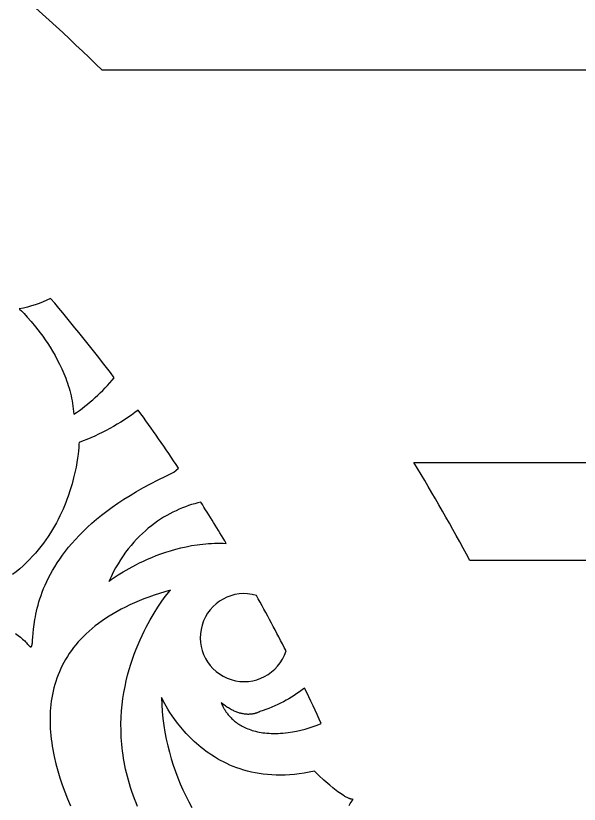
# Model space of a CAD drawing. Extents: x -3008 to 184, y 2842 to 4842.
# Drawn here: x -1234.9 to -1004.8, y 4122.2 to 4443.9 of the extents above; entities that cross this region are included whole.
import ezdxf

# ---------------------------------------------------------------- set-up
doc = ezdxf.new("R2010")
doc.units = 0
doc.layers.get('0').update_dxf_attribs({"linetype": 'CONTINUOUS'})
doc.layers.add('LAYER_1', color=7, linetype='CONTINUOUS')

msp = doc.modelspace()

# ---------------------------------------------------------------- linework, layer by layer
for points in [[(-776.11, 4421.66), (-1199.61, 4421.66, 0.017805), (-1243.49, 4461.66), (-800.13, 4461.66, -0.010005)], [(-685.28, 4221.66), (-1049.49, 4221.66, 0.014115), (-1072.34, 4261.66), (-699.89, 4261.66, -0.009132)]]:
    msp.add_lwpolyline(points, format="xyb", close=True)
at = {"layer": 'LAYER_1'}
for points in [[(-1220.68, 4328.58, -0.071087), (-1233.44, 4324.32), (-1233.44, 4324.32), (-1233.44, 4324.32), (-1233.43, 4324.31), (-1233.38, 4324.27), (-1233.21, 4324.1), (-1232.55, 4323.44), (-1231.51, 4322.38), (-1230.17, 4320.93), (-1228.58, 4319.11), (-1226.79, 4316.94), (-1224.86, 4314.46), (-1223.87, 4313.11), (-1222.86, 4311.68), (-1221.85, 4310.18), (-1220.85, 4308.62), (-1219.85, 4306.99), (-1218.87, 4305.3), (-1217.92, 4303.55), (-1217, 4301.75), (-1216.12, 4299.9), (-1215.29, 4297.99), (-1214.51, 4296.04), (-1214.14, 4295.05), (-1213.79, 4294.04), (-1213.46, 4293.03), (-1213.14, 4292), (-1212.85, 4290.97), (-1212.57, 4289.93), (-1212.32, 4288.87), (-1212.09, 4287.81), (-1211.88, 4286.74), (-1211.69, 4285.66), (-1211.53, 4284.58), (-1211.4, 4283.49), (-1211.29, 4282.39), (-1211.21, 4281.28, 0.072567), (-1194.69, 4296.23, 0.013753)], [(-1159.37, 4245.5), (-1160.59, 4245.18), (-1161.83, 4244.82), (-1163.08, 4244.44), (-1164.34, 4244.01), (-1165.6, 4243.55), (-1166.87, 4243.06), (-1168.14, 4242.53), (-1169.42, 4241.96), (-1170.69, 4241.34), (-1171.97, 4240.69), (-1173.24, 4239.99), (-1174.51, 4239.25), (-1175.78, 4238.46), (-1177.04, 4237.63), (-1178.29, 4236.75), (-1179.53, 4235.81), (-1180.76, 4234.83), (-1181.98, 4233.8), (-1183.18, 4232.71), (-1184.37, 4231.57), (-1185.54, 4230.37), (-1186.69, 4229.11), (-1187.82, 4227.8), (-1188.93, 4226.42), (-1190.02, 4224.99), (-1191.08, 4223.49), (-1192.12, 4221.93), (-1193.13, 4220.31), (-1194.11, 4218.61), (-1195.06, 4216.85), (-1195.97, 4215.03), (-1196.86, 4213.13), (-1196.61, 4213.32), (-1195.87, 4213.85), (-1194.68, 4214.68), (-1193.06, 4215.74), (-1191.02, 4217), (-1188.6, 4218.39), (-1185.83, 4219.87), (-1184.32, 4220.63), (-1182.72, 4221.39), (-1181.05, 4222.14), (-1179.31, 4222.89), (-1177.49, 4223.61), (-1175.61, 4224.32), (-1173.66, 4224.99), (-1171.66, 4225.63), (-1169.59, 4226.23), (-1167.47, 4226.77), (-1165.3, 4227.27), (-1163.08, 4227.7), (-1160.81, 4228.06), (-1159.67, 4228.21), (-1158.51, 4228.34), (-1157.34, 4228.46), (-1156.16, 4228.55), (-1154.97, 4228.62), (-1153.78, 4228.67), (-1152.57, 4228.69), (-1151.36, 4228.69), (-1150.14, 4228.67), (-1148.92, 4228.62, 0.006581)], [(-1136.64, 4207.41, 2.371639), (-1124.52, 4184.76, 0.008513)], [(-1116.95, 4169.6, -0.09139), (-1135.16, 4160.04), (-1135.18, 4160.03), (-1135.24, 4160), (-1135.33, 4159.94), (-1135.46, 4159.88), (-1135.62, 4159.79), (-1135.82, 4159.7), (-1136.05, 4159.6), (-1136.32, 4159.5), (-1136.46, 4159.44), (-1136.62, 4159.39), (-1136.78, 4159.34), (-1136.95, 4159.29), (-1137.12, 4159.24), (-1137.31, 4159.19), (-1137.5, 4159.14), (-1137.7, 4159.1), (-1137.91, 4159.06), (-1138.12, 4159.02), (-1138.34, 4158.99), (-1138.57, 4158.95), (-1138.81, 4158.93), (-1139.05, 4158.91), (-1139.3, 4158.89), (-1139.56, 4158.88), (-1139.82, 4158.87), (-1140.09, 4158.87), (-1140.37, 4158.88), (-1140.65, 4158.9), (-1140.95, 4158.92), (-1141.24, 4158.95), (-1141.55, 4158.98), (-1141.86, 4159.03), (-1142.17, 4159.08), (-1142.49, 4159.15), (-1142.82, 4159.22), (-1143.15, 4159.3), (-1143.49, 4159.4), (-1143.84, 4159.5), (-1144.19, 4159.62), (-1144.55, 4159.74), (-1144.91, 4159.88), (-1145.28, 4160.03), (-1145.65, 4160.19), (-1146.03, 4160.37), (-1146.41, 4160.56), (-1146.8, 4160.76), (-1147.19, 4160.98), (-1147.59, 4161.21), (-1147.99, 4161.46), (-1148.4, 4161.72), (-1148.82, 4162), (-1149.23, 4162.29), (-1149.65, 4162.6), (-1150.08, 4162.93), (-1150.51, 4163.27), (-1150.95, 4163.63), (-1150.93, 4163.59), (-1150.89, 4163.46), (-1150.82, 4163.26), (-1150.72, 4162.99), (-1150.58, 4162.65), (-1150.4, 4162.26), (-1150.18, 4161.81), (-1149.92, 4161.32), (-1149.77, 4161.06), (-1149.61, 4160.79), (-1149.43, 4160.51), (-1149.25, 4160.22), (-1149.05, 4159.93), (-1148.84, 4159.63), (-1148.61, 4159.33), (-1148.37, 4159.02), (-1148.12, 4158.7), (-1147.85, 4158.39), (-1147.57, 4158.07), (-1147.27, 4157.74), (-1146.96, 4157.42), (-1146.63, 4157.1), (-1146.29, 4156.78), (-1145.93, 4156.46), (-1145.55, 4156.14), (-1145.15, 4155.82), (-1144.74, 4155.51), (-1144.31, 4155.2), (-1143.86, 4154.9), (-1143.39, 4154.61), (-1142.91, 4154.32), (-1142.4, 4154.03), (-1141.88, 4153.76), (-1141.33, 4153.49), (-1140.77, 4153.24), (-1140.18, 4152.99), (-1139.58, 4152.76), (-1138.95, 4152.54), (-1138.3, 4152.33), (-1137.63, 4152.13), (-1136.94, 4151.95), (-1136.22, 4151.78), (-1135.49, 4151.63), (-1134.73, 4151.5), (-1133.94, 4151.38), (-1133.14, 4151.28), (-1132.3, 4151.2), (-1131.45, 4151.14), (-1130.57, 4151.1), (-1129.66, 4151.07), (-1128.73, 4151.08), (-1127.78, 4151.1), (-1126.79, 4151.15), (-1125.78, 4151.22), (-1124.75, 4151.31), (-1123.69, 4151.44, 0.068102), (-1110.11, 4155.12, 0.005308)]]:
    msp.add_lwpolyline(points, format="xyb", close=True, dxfattribs=at)
msp.add_lwpolyline([(-1234.97, 4191.82), (-1233.94, 4191.07), (-1232.97, 4190.31), (-1232.52, 4189.93), (-1232.08, 4189.55), (-1231.65, 4189.18), (-1231.25, 4188.8), (-1230.87, 4188.42), (-1230.51, 4188.05), (-1230.17, 4187.68), (-1229.86, 4187.3), (-1229.71, 4187.13), (-1229.57, 4186.97), (-1229.51, 4186.9), (-1229.44, 4186.84), (-1229.38, 4186.78), (-1229.32, 4186.72), (-1229.26, 4186.67), (-1229.21, 4186.62), (-1229.15, 4186.58), (-1229.1, 4186.54), (-1229.05, 4186.51), (-1229, 4186.48), (-1228.96, 4186.46), (-1228.91, 4186.44), (-1228.87, 4186.42), (-1228.83, 4186.41), (-1228.79, 4186.41), (-1228.75, 4186.41), (-1228.71, 4186.41), (-1228.68, 4186.42), (-1228.64, 4186.43), (-1228.61, 4186.45), (-1228.58, 4186.47), (-1228.55, 4186.49), (-1228.52, 4186.52), (-1228.49, 4186.56), (-1228.46, 4186.6), (-1228.44, 4186.64), (-1228.41, 4186.68), (-1228.39, 4186.74), (-1228.36, 4186.79), (-1228.34, 4186.85), (-1228.32, 4186.91), (-1228.3, 4186.98), (-1228.28, 4187.05), (-1228.26, 4187.13), (-1228.25, 4187.21), (-1228.23, 4187.29), (-1228.2, 4187.47), (-1228.17, 4187.66), (-1228.11, 4188.1), (-1228.02, 4189.14), (-1227.92, 4190.42), (-1227.64, 4193.61), (-1227.41, 4195.5), (-1227.1, 4197.57), (-1226.9, 4198.67), (-1226.68, 4199.8), (-1226.42, 4200.98), (-1226.13, 4202.2), (-1225.8, 4203.44), (-1225.43, 4204.73), (-1225.02, 4206.04), (-1224.57, 4207.39), (-1224.06, 4208.77), (-1223.51, 4210.17), (-1222.9, 4211.6), (-1222.24, 4213.06), (-1221.52, 4214.54), (-1220.74, 4216.04), (-1219.89, 4217.56), (-1218.98, 4219.1), (-1218, 4220.65), (-1216.94, 4222.22), (-1215.82, 4223.81), (-1214.61, 4225.41), (-1213.33, 4227.02), (-1211.96, 4228.63), (-1210.51, 4230.26), (-1208.98, 4231.89), (-1207.35, 4233.53), (-1205.63, 4235.17), (-1203.81, 4236.81), (-1201.9, 4238.46), (-1199.88, 4240.1), (-1197.76, 4241.73), (-1195.54, 4243.37), (-1193.21, 4244.99), (-1190.76, 4246.61), (-1188.2, 4248.22), (-1185.53, 4249.82), (-1182.74, 4251.41), (-1179.82, 4252.98), (-1176.78, 4254.54), (-1173.61, 4256.08), (-1170.32, 4257.61), (-1168.42, 4259.37, 0.009543), (-1184.88, 4283, -0.073078), (-1209.05, 4269.8), (-1209.07, 4269.23), (-1209.11, 4268.53), (-1209.18, 4267.59), (-1209.29, 4266.41), (-1209.45, 4265.01), (-1209.66, 4263.41), (-1209.94, 4261.62), (-1210.29, 4259.66), (-1210.73, 4257.55), (-1211.26, 4255.3), (-1211.89, 4252.93), (-1212.63, 4250.45), (-1213.49, 4247.88), (-1213.97, 4246.57), (-1214.48, 4245.24), (-1215.02, 4243.9), (-1215.6, 4242.54), (-1216.21, 4241.17), (-1216.87, 4239.8), (-1217.56, 4238.42), (-1218.29, 4237.03), (-1219.06, 4235.64), (-1219.87, 4234.25), (-1220.73, 4232.87), (-1221.63, 4231.48), (-1222.57, 4230.1), (-1223.56, 4228.73), (-1224.6, 4227.37), (-1225.69, 4226.02), (-1226.83, 4224.68), (-1228.01, 4223.36), (-1229.25, 4222.06), (-1230.54, 4220.77), (-1231.89, 4219.51), (-1233.29, 4218.27), (-1234.74, 4217.06), (-1236.25, 4215.87)], format="xyb", dxfattribs=at)
for points in [[(-1185.14, 4121.23), (-1185.79, 4122.79), (-1186.4, 4124.35), (-1186.97, 4125.89), (-1187.51, 4127.43), (-1188.01, 4128.96), (-1188.48, 4130.49), (-1188.92, 4132), (-1189.32, 4133.51), (-1189.69, 4135.01), (-1190.03, 4136.49), (-1190.35, 4137.97), (-1190.63, 4139.44), (-1190.88, 4140.9), (-1191.1, 4142.36), (-1191.3, 4143.8), (-1191.46, 4145.23), (-1191.6, 4146.65), (-1191.72, 4148.06), (-1191.81, 4149.46), (-1191.91, 4152.22), (-1191.92, 4154.94), (-1191.84, 4157.61), (-1191.68, 4160.24), (-1191.44, 4162.81), (-1191.12, 4165.34), (-1190.73, 4167.81), (-1190.28, 4170.22), (-1189.77, 4172.58), (-1189.21, 4174.88), (-1188.59, 4177.12), (-1187.93, 4179.3), (-1187.24, 4181.42), (-1186.5, 4183.48), (-1185.74, 4185.47), (-1184.96, 4187.39), (-1184.15, 4189.24), (-1183.34, 4191.03), (-1182.51, 4192.74), (-1181.68, 4194.38), (-1180.85, 4195.94), (-1180.02, 4197.43), (-1178.41, 4200.16), (-1176.89, 4202.58), (-1175.48, 4204.65), (-1174.25, 4206.38), (-1173.22, 4207.75), (-1172.43, 4208.74), (-1171.8, 4209.49), (-1171.75, 4209.54), (-1174.04, 4208.87), (-1176.26, 4208.18), (-1178.42, 4207.46), (-1180.52, 4206.71), (-1182.56, 4205.95), (-1184.53, 4205.15), (-1186.45, 4204.33), (-1188.3, 4203.49), (-1190.1, 4202.63), (-1191.83, 4201.75), (-1193.51, 4200.84), (-1195.13, 4199.91), (-1196.7, 4198.96), (-1198.2, 4197.99), (-1199.66, 4197), (-1201.05, 4195.99), (-1202.4, 4194.96), (-1203.69, 4193.91), (-1204.93, 4192.84), (-1206.11, 4191.76), (-1207.25, 4190.66), (-1208.33, 4189.54), (-1209.37, 4188.4), (-1210.35, 4187.25), (-1211.29, 4186.08), (-1212.17, 4184.9), (-1213.02, 4183.7), (-1213.81, 4182.49), (-1214.56, 4181.27), (-1215.26, 4180.03), (-1215.92, 4178.77), (-1216.53, 4177.51), (-1217.1, 4176.23), (-1217.63, 4174.94), (-1218.11, 4173.64), (-1218.56, 4172.33), (-1218.96, 4171.01), (-1219.32, 4169.67), (-1219.65, 4168.33), (-1219.93, 4166.98), (-1220.18, 4165.62), (-1220.39, 4164.26), (-1220.56, 4162.88), (-1220.69, 4161.5), (-1220.8, 4160.11), (-1220.86, 4158.71), (-1220.89, 4157.31), (-1220.89, 4155.9), (-1220.86, 4154.49), (-1220.79, 4153.07), (-1220.69, 4151.65), (-1220.56, 4150.22), (-1220.4, 4148.79), (-1220.22, 4147.36), (-1220, 4145.92), (-1219.75, 4144.49), (-1219.48, 4143.05), (-1219.18, 4141.61), (-1218.5, 4138.72), (-1217.73, 4135.84), (-1216.85, 4132.96), (-1215.9, 4130.09), (-1214.85, 4127.23), (-1213.73, 4124.39), (-1212.54, 4121.56)], [(-1098.74, 4121.74), (-1098.29, 4122.48), (-1097.9, 4123.08), (-1097.58, 4123.56), (-1097.2, 4124.11), (-1097.14, 4124.18), (-1097.2, 4124.18), (-1097.25, 4124.18), (-1097.3, 4124.18), (-1097.35, 4124.18), (-1097.4, 4124.19), (-1097.46, 4124.19), (-1097.57, 4124.21), (-1097.68, 4124.23), (-1097.8, 4124.25), (-1097.91, 4124.28), (-1098.03, 4124.31), (-1098.15, 4124.34), (-1098.28, 4124.38), (-1098.4, 4124.42), (-1098.53, 4124.46), (-1098.66, 4124.51), (-1098.79, 4124.56), (-1099.06, 4124.67), (-1099.33, 4124.79), (-1099.62, 4124.93), (-1099.9, 4125.08), (-1100.2, 4125.24), (-1100.5, 4125.4), (-1100.8, 4125.58), (-1101.43, 4125.97), (-1102.06, 4126.39), (-1102.71, 4126.84), (-1103.37, 4127.31), (-1104.03, 4127.81), (-1105.35, 4128.84), (-1106.65, 4129.92), (-1109.07, 4132.02), (-1111.07, 4133.86), (-1112.93, 4135.65), (-1115.02, 4135.22), (-1117.08, 4134.86), (-1119.1, 4134.56), (-1121.07, 4134.34), (-1123.01, 4134.18), (-1124.91, 4134.08), (-1126.77, 4134.04), (-1128.58, 4134.07), (-1130.36, 4134.14), (-1132.1, 4134.28), (-1133.8, 4134.47), (-1135.47, 4134.71), (-1137.09, 4134.99), (-1138.68, 4135.33), (-1140.23, 4135.7), (-1141.74, 4136.12), (-1143.22, 4136.59), (-1144.66, 4137.09), (-1146.06, 4137.62), (-1147.43, 4138.19), (-1148.76, 4138.79), (-1150.05, 4139.43), (-1151.31, 4140.09), (-1152.53, 4140.77), (-1153.72, 4141.48), (-1154.88, 4142.22), (-1155.99, 4142.97), (-1157.08, 4143.74), (-1158.13, 4144.52), (-1159.15, 4145.32), (-1160.13, 4146.13), (-1161.08, 4146.95), (-1162, 4147.78), (-1162.88, 4148.61), (-1163.73, 4149.45), (-1164.55, 4150.28), (-1165.34, 4151.12), (-1166.09, 4151.95), (-1166.81, 4152.78), (-1167.51, 4153.6), (-1168.8, 4155.21), (-1169.96, 4156.77), (-1171.01, 4158.26), (-1171.94, 4159.66), (-1172.75, 4160.96), (-1173.45, 4162.14), (-1174.04, 4163.19), (-1174.51, 4164.08), (-1174.87, 4164.8), (-1175.13, 4165.33), (-1175.34, 4165.78), (-1175.25, 4162.87), (-1175.08, 4159.99), (-1174.81, 4157.15), (-1174.45, 4154.33), (-1174, 4151.55), (-1173.47, 4148.8), (-1172.86, 4146.08), (-1172.17, 4143.4), (-1171.41, 4140.75), (-1170.58, 4138.13), (-1169.68, 4135.55), (-1168.72, 4133.01), (-1167.69, 4130.5), (-1166.61, 4128.03), (-1165.47, 4125.6), (-1164.27, 4123.2), (-1163.03, 4120.84)]]:
    msp.add_lwpolyline(points, dxfattribs=at)

doc.saveas('drawing.dxf')
